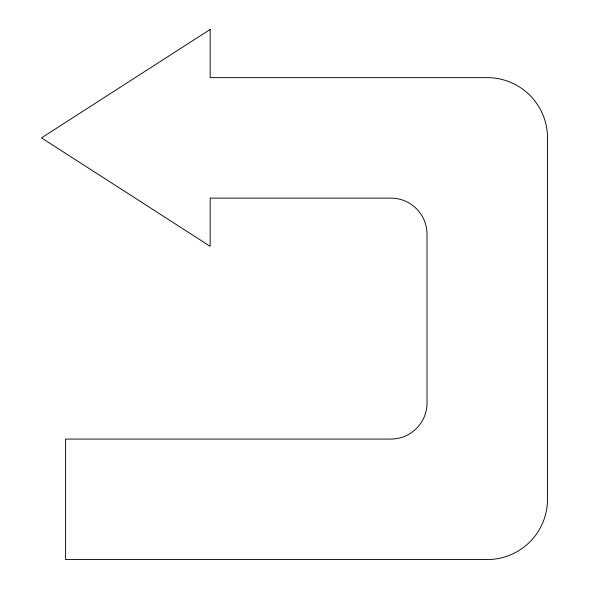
<?xml version="1.0" encoding="UTF-8"?>
<svg xmlns="http://www.w3.org/2000/svg" width="589" height="589" viewBox="0 0 589 589"><rect width="100%" height="100%" fill="white"/><g stroke="black" fill="none" stroke-linecap="round" stroke-linejoin="round"><path stroke-width="0.88" d="M210.163 29.45L41.495 137.878L210.163 246.312L210.163 198.118L390.882 198.118A36.143 36.143 0 0 1 427.025 234.26L427.025 402.928A36.143 36.143 0 0 1 390.882 439.07L65.593 439.07L65.593 559.55L487.265 559.55A60.24 60.24 0 0 0 547.505 499.31L547.505 137.878A60.24 60.24 0 0 0 487.265 77.638L210.163 77.638L210.163 29.45"/></g></svg>
